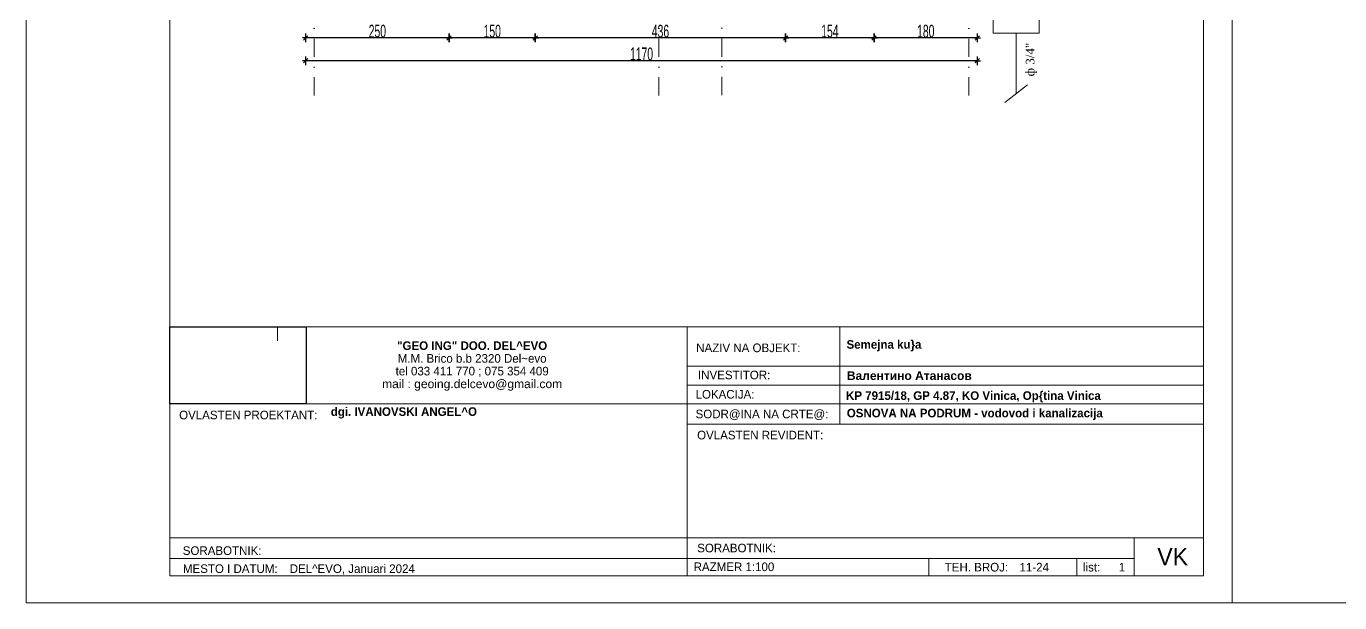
# Model space of a CAD drawing. Header units: millimetres. Extents: x -13678 to 175322, y 9978 to 39678.
# Drawn here: x -13678 to 9195, y 9978 to 20019 of the extents above; entities that cross this region are included whole.
import ezdxf

# ---------------------------------------------------------------- set-up
doc = ezdxf.new("R2010")
doc.units = ezdxf.units.MM
doc.header["$MEASUREMENT"] = 0
doc.linetypes.add('Dot & Dashed', pattern=[670.277762, 317.5, -176.388889, 0, -176.388874])
doc.layers.get('Defpoints').update_dxf_attribs({"lineweight": 13})
for name, color, linetype, lineweight, true_color in [('2D Drafting - General_Pen_No__5', 7, 'Continuous', 13, 0x40a5ff), ('New_Structural - Bearing_Pen_No__69', 7, 'Continuous', 20, 0x71cebe), ('OSKI', 7, 'Continuous', 20, 0x156a84)]:
    doc.layers.add(name, color=color, linetype=linetype, lineweight=lineweight, true_color=true_color)
for name, color, linetype, lineweight in [('Lines_Pen_No__1', 7, 'Continuous', 13), ('Pecat_Pen_No__1', 7, 'Continuous', 13), ('Roofs_Pen_No__1', 7, 'Continuous', 13), ('Text blocks_Pen_No__1', 7, 'Continuous', 13)]:
    doc.layers.add(name, color=color, linetype=linetype, lineweight=lineweight)
doc.styles.add('GENERATED_STYLE_5', font='')
doc.styles.add('GENERATED_STYLE_6', font='times.ttf')
doc.styles.add('PLATEIA', font='CGSAPPS.shx', dxfattribs={"width": 0.6})
doc.styles.get('GENERATED_STYLE_5').set_extended_font_data('MAC C Swiss cyrillic', bold=True)
doc.dimstyles.new('100v', dxfattribs={"dimtxt": 225, "dimasz": 1, "dimexe": 0.18, "dimexo": 0.0625, "dimgap": 4, "dimtad": 1, "dimdec": 0, "dimlfac": 0.1, "dimzin": 12, "dimdsep": 46, "dimtxsty": 'PLATEIA', "dimblk": 'A$C321216CB', "dimcen": 0.09, "dimse1": 1, "dimse2": 1, "dimclrd": 256, "dimclrt": 256, "dimadec": 3, "dimazin": 0, "dimtfac": 1, "dimtdec": 0, "dimtix": 1, "dimtmove": 2, "dimatfit": 3, "dimldrblk": 'A$C321216CB', "dimfxl": 1, "dimtolj": 1, "dimtzin": 0, "dimlwd": -1, "dimarcsym": 0})
picture_1 = doc.add_image_def('image1.jpg', size_in_pixel=(1216, 687))

# ---------------------------------------------------------------- blocks, each defined once
blk = doc.blocks.new('A$C321216CB')
for p, q in [((-54, 0), (54, 0)), ((-38, -38), (38, 38)), ((0, -75), (0, 75))]:
    blk.add_line(p, q)
blk = doc.blocks.new('*D711')
at = {"transparency": 16777216}
blk.add_line((2885, 19816), (1087, 19816), dxfattribs=at)
at = {"layer": 'Defpoints', "color": 0, "transparency": 16777216}
for p in [(1086, 21269), (2886, 21266), (1086, 19816)]:
    blk.add_point(p, dxfattribs=at)
at = {"transparency": 16777216, "rotation": 180}
blk.add_blockref('A$C321216CB', (1086, 19816), dxfattribs=at)
at = {"transparency": 16777216}
blk.add_blockref('A$C321216CB', (2886, 19816), dxfattribs=at)
at = {"transparency": 16777216, "insert": (1986, 19932), "char_height": 225, "attachment_point": 5, "style": 'PLATEIA'}
blk.add_mtext('\\A1;180', dxfattribs=at)
blk = doc.blocks.new('*D712')
at = {"transparency": 16777216}
blk.add_line((1085, 19816), (-453, 19816), dxfattribs=at)
at = {"layer": 'Defpoints', "color": 0, "transparency": 16777216}
for p in [(-454, 21360), (1086, 21269), (-454, 19816)]:
    blk.add_point(p, dxfattribs=at)
at = {"transparency": 16777216, "rotation": 180}
blk.add_blockref('A$C321216CB', (-454, 19816), dxfattribs=at)
at = {"transparency": 16777216}
blk.add_blockref('A$C321216CB', (1086, 19816), dxfattribs=at)
at = {"transparency": 16777216, "insert": (316, 19932), "char_height": 225, "attachment_point": 5, "style": 'PLATEIA'}
blk.add_mtext('\\A1;154', dxfattribs=at)
blk = doc.blocks.new('*D713')
at = {"transparency": 16777216}
blk.add_line((-455, 19816), (-4813, 19816), dxfattribs=at)
at = {"layer": 'Defpoints', "color": 0, "transparency": 16777216}
for p in [(-4814, 21391), (-454, 21360), (-4814, 19816)]:
    blk.add_point(p, dxfattribs=at)
at = {"transparency": 16777216, "rotation": 180}
blk.add_blockref('A$C321216CB', (-4814, 19816), dxfattribs=at)
at = {"transparency": 16777216}
blk.add_blockref('A$C321216CB', (-454, 19816), dxfattribs=at)
at = {"transparency": 16777216, "insert": (-2634, 19932), "char_height": 225, "attachment_point": 5, "style": 'PLATEIA'}
blk.add_mtext('\\A1;436', dxfattribs=at)
blk = doc.blocks.new('*D714')
at = {"transparency": 16777216}
blk.add_line((-4815, 19816), (-6313, 19816), dxfattribs=at)
at = {"layer": 'Defpoints', "color": 0, "transparency": 16777216}
for p in [(-6314, 21351), (-4814, 21391), (-6314, 19816)]:
    blk.add_point(p, dxfattribs=at)
at = {"transparency": 16777216, "rotation": 180}
blk.add_blockref('A$C321216CB', (-6314, 19816), dxfattribs=at)
at = {"transparency": 16777216}
blk.add_blockref('A$C321216CB', (-4814, 19816), dxfattribs=at)
at = {"transparency": 16777216, "insert": (-5564, 19932), "char_height": 225, "attachment_point": 5, "style": 'PLATEIA'}
blk.add_mtext('\\A1;150', dxfattribs=at)
blk = doc.blocks.new('*D715')
at = {"transparency": 16777216}
blk.add_line((-6315, 19816), (-8813, 19816), dxfattribs=at)
at = {"layer": 'Defpoints', "color": 0, "transparency": 16777216}
for p in [(-6314, 21351), (-8814, 21266), (-8814, 19816)]:
    blk.add_point(p, dxfattribs=at)
at = {"transparency": 16777216, "rotation": 180}
blk.add_blockref('A$C321216CB', (-8814, 19816), dxfattribs=at)
at = {"transparency": 16777216}
blk.add_blockref('A$C321216CB', (-6314, 19816), dxfattribs=at)
at = {"transparency": 16777216, "insert": (-7564, 19932), "char_height": 225, "attachment_point": 5, "style": 'PLATEIA'}
blk.add_mtext('\\A1;250', dxfattribs=at)
blk = doc.blocks.new('*D675')
at = {"transparency": 16777216}
blk.add_line((2885, 19419), (-8813, 19419), dxfattribs=at)
at = {"layer": 'Defpoints', "color": 0, "transparency": 16777216}
for p in [(-8814, 21266), (2886, 21266), (-8814, 19419)]:
    blk.add_point(p, dxfattribs=at)
at = {"transparency": 16777216, "rotation": 180}
blk.add_blockref('A$C321216CB', (-8814, 19419), dxfattribs=at)
at = {"transparency": 16777216}
blk.add_blockref('A$C321216CB', (2886, 19419), dxfattribs=at)
at = {"transparency": 16777216, "insert": (-2964, 19536), "char_height": 225, "attachment_point": 5, "style": 'PLATEIA'}
blk.add_mtext('\\A1;1170', dxfattribs=at)

msp = doc.modelspace()

# ---------------------------------------------------------------- linework, layer by layer
at = {"layer": '2D Drafting - General_Pen_No__5'}
for p, q in [((3560.5, 19901.1), (3560.5, 18845.6)), ((3364.1, 18691), (3756.9, 19000.2))]:
    msp.add_line(p, q, dxfattribs=at)
msp.add_lwpolyline([(3960.5, 19901.1), (3960.5, 20701.1), (3160.5, 20701.1), (3160.5, 19901.1), (3960.5, 19901.1)], dxfattribs=at)
at = {"layer": 'Lines_Pen_No__1', "linetype": 'Continuous'}
for p, q in [((6822, 14781.2), (-2167, 14781.2)), ((-2167, 13089.1), (6822, 13089.1)), ((2041.9, 10750.3), (2041.9, 10446.8)), ((4615.9, 10750.3), (4615.9, 10446.8))]:
    msp.add_line(p, q, dxfattribs=at)
at = {"layer": 'Lines_Pen_No__1'}
msp.add_line((-2167, 10446.8), (-2167, 14781.2), dxfattribs=at)
at = {"layer": 'Lines_Pen_No__1', "linetype": 'Continuous', "flags": 128}
for points in [[(-11178, 14781.2), (-2167, 14781.2)], [(-11178, 10446.8), (-11178, 14781.2), (-2167, 14781.2)], [(489, 14781.2), (489, 13089.1)], [(-2167, 14099.7), (6822, 14099.7)], [(-2167, 13769.7), (6822, 13769.7)], [(-11178, 13439.7), (-2167, 13439.7)], [(-2167, 13439.7), (6822, 13439.7)], [(-11178, 11111.2), (6822, 11111.2)], [(5615.9, 10811.2), (5615.9, 10446.8), (5615.9, 11111.2)], [(-11178, 10750.3), (5615.9, 10750.3)], [(-11178, 10446.8), (6822, 10446.8)]]:
    msp.add_lwpolyline(points, dxfattribs=at)
at = {"layer": 'New_Structural - Bearing_Pen_No__69', "linetype": 'Dot & Dashed'}
for p, q in [((-8664.5, 18814.3), (-8664.5, 34427.8)), ((-2664.5, 18814.3), (-2664.5, 34427.8)), ((-1564.5, 18819.3), (-1564.5, 34432.8)), ((2735.5, 18814.3), (2735.5, 34422.8))]:
    msp.add_line(p, q, dxfattribs=at)
at = {"layer": 'OSKI', "linetype": 'Dot & Dashed'}
msp.add_line((-9303, 14781.2), (-9303, 14537.6), dxfattribs=at)
at = {"layer": 'Roofs_Pen_No__1'}
for points in [[(-13678, 9977.8), (7322, 9977.8), (7322, 39677.8), (-13678, 39677.8)], [(7322, 9977.8), (49322, 9977.8), (49322, 39677.8), (7322, 39677.8)], [(-11178, 10446.8), (6822, 10446.8), (6822, 39146.8), (-11178, 39146.8)]]:
    msp.add_lwpolyline(points, close=True, dxfattribs=at)

# ---------------------------------------------------------------- texts
at = {"layer": 'Pecat_Pen_No__1', "linetype": 'Continuous', "insert": (-5913.4, 14100.8), "char_height": 150, "attachment_point": 5, "line_spacing_factor": 0.887159, "style": 'GENERATED_STYLE_5'}
msp.add_mtext('\\A1;{\\fMAC C Swiss|b1|i0|c0|p34;"GEO ING" DOO. DEL^ EVO}\\P{\\fMAC C Swiss|b0|i0|c0|p34;M.M. Brico b.b 2320 Del~evo \\Ptel 033 411 770 ; 075 354 409 \\P\\fArial|b0|i0|c0|p34;mail : geoing.delcevo@gmail.com}', dxfattribs=at)
at = {"layer": 'Pecat_Pen_No__1', "linetype": 'Continuous', "style": 'GENERATED_STYLE_5'}
for s, insert, char_height, attachment_point in [('{\\fMAC C Swiss|b0|i0|c0|p34;NAZIV NA OBJEKT:}', (-1103.2, 14492.9), 150, 2), ('{\\fMAC C Swiss|b1|i0|c0|p34;Semejna ku\\}a}', (605.8, 14552.3), 150, 1), ('{\\fMAC C Swiss|b0|i0|c0|p34;INVESTITOR:}', (-1351, 14020.6), 150, 2), ('{\\fArial|b1|i0|c204|p34;Валентино Атанасов}', (612.1, 14008.2), 150, 1), ('{\\fMAC C Swiss|b0|i0|c0|p34;LOKACIJA:}', (-1509.8, 13683.7), 150, 2), ('\\A1;{\\fMAC C Swiss|b1|i0|c0|p34; KP 7915/18, GP 4.87, KO Vinica, Op\\{tina Vinica}', (541.5, 13661.2), 150, 1), ('{\\fMAC C Swiss|b0|i0|c0|p34;OVLASTEN PROEKTANT:}', (-11016, 13323.6), 150, 1), (' {\\fMAC C Swiss|b1|i0|c0|p34;dgi. IVANOVSKI ANGEL^ O}', (-8431.2, 13382.3), 150, 1), ('{\\fMAC C Swiss|b0|i0|c0|p34;SODR@INA NA CRTE@:}', (-866.1, 13340.7), 150, 2), ('{\\fMAC C Swiss|b1|i0|c0|p34;OSNOVA NA PODRUM - vodovod i kanalizacija}', (610.7, 13356.7), 150, 1), ('{\\fMAC C Swiss|b0|i0|c0|p34;OVLASTEN REVIDENT:}', (-897.8, 12973.1), 150, 2), ('{\\fMAC C Swiss|b0|i0|c0|p34;SORABOTNIK:}', (-1308.7, 11005.8), 150, 2), ('{\\fMAC C Swiss|b0|i0|c0|p34;SORABOTNIK:}', (-10267, 10960.6), 150, 2), ('{\\fMAC C Swiss|b0|i0|c0|p34;VK}', (6285.7, 10781.4), 300, 5), ('{\\fMAC C Swiss|b0|i0|c0|p34;MESTO I DATUM:}', (-10125.1, 10646.5), 150, 2), ('{\\fMAC C Swiss|b0|i0|c0|p34;DEL^ EVO, Januari 2024}', (-9090.2, 10646.5), 150, 1), ('{\\fMAC C Swiss|b0|i0|c0|p0;\\A1;RAZMER 1:100^I}', (-2055.9, 10678.9), 150, 1), ('{\\fMAC C Swiss|b0|i0|c0|p34;TEH. BROJ:}', (2868.5, 10672.3), 150, 2), ('{\\fMAC C Swiss|b0|i0|c0|p34;11-24}', (3618.4, 10672.3), 150, 1), ('{\\fMAC C Swiss|b0|i0|c0|p34;list:}', (4723.3, 10672.3), 150, 1), ('{\\fMAC C Swiss|b0|i0|c0|p34;1}', (5346.8, 10672.3), 150, 1)]:
    msp.add_mtext(s, dxfattribs=dict(at, insert=insert, char_height=char_height, attachment_point=attachment_point))
at = {"layer": 'Text blocks_Pen_No__1', "linetype": 'Continuous', "insert": (3726.9, 19146.4), "char_height": 150, "attachment_point": 1, "rotation": 90, "style": 'GENERATED_STYLE_6'}
msp.add_mtext('ф 3/4"', dxfattribs=at)

# ---------------------------------------------------------------- dimensions: what is measured, and where the dimension line sits
for base, p1, p2, picture, middle in [((-8814.5, 19815.7), (-6314.5, 21351), (-8814.5, 21265.8), '*D715', (-7564.5, 19932.2)), ((-6314.5, 19815.7), (-4814.5, 21390.8), (-6314.5, 21351), '*D714', (-5564.5, 19932.2)), ((-4814.5, 19815.7), (-454.5, 21360), (-4814.5, 21390.8), '*D713', (-2634.5, 19932.2)), ((-454.5, 19815.7), (1085.5, 21269.2), (-454.5, 21360), '*D712', (315.5, 19932.2)), ((-8814.5, 19419.2), (2885.5, 21265.8), (-8814.5, 21265.8), '*D675', (-2964.5, 19535.7)), ((1085.5, 19815.7), (2885.5, 21265.8), (1085.5, 21269.2), '*D711', (1985.5, 19932.2))]:
    dim = msp.add_linear_dim(base=base, p1=p1, p2=p2, angle=180, dimstyle='100v')
    dim.commit()
    dim.dimension.update_dxf_attribs({"geometry": picture, "text_midpoint": middle})

# ---------------------------------------------------------------- pictures from other files: only their frames are drawn
image = msp.add_image(picture_1, insert=(-11178, 13439.7), size_in_units=(2374.5, 1341.5))
image.dxf.flags = 7

doc.saveas('drawing.dxf')
